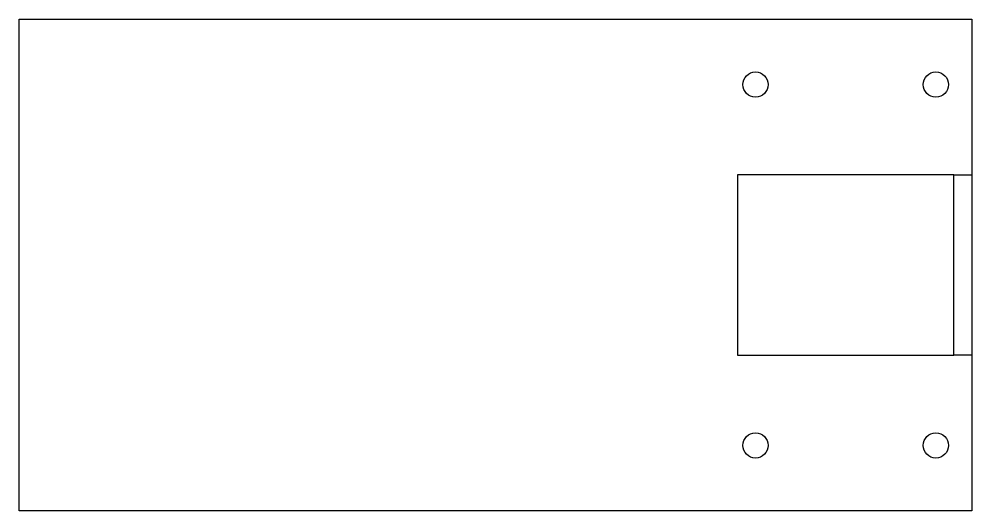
# Model space of a CAD drawing. Header units: millimetres. Extents: x -79 to 79, y -41 to 41.
import ezdxf

# ---------------------------------------------------------------- set-up
doc = ezdxf.new("R2010")
doc.units = ezdxf.units.MM
doc.layers.get('0').update_dxf_attribs({"linetype": 'CONTINUOUS'})

msp = doc.modelspace()

# ---------------------------------------------------------------- linework, layer by layer
for points in [[(79.25, -40.9), (-79.25, -40.9), (-79.25, 40.9), (79.25, 40.9)], [(40.25, 15), (40.25, -15), (76.25, -15), (76.25, 15)], [(79.25, -15), (76.25, -15), (76.25, 15), (79.25, 15)]]:
    msp.add_lwpolyline(points, close=True)
for centre in [(43.25, 30), (73.25, 30), (43.25, -30), (73.25, -30)]:
    msp.add_circle(centre, 2.1)

doc.saveas('drawing.dxf')
